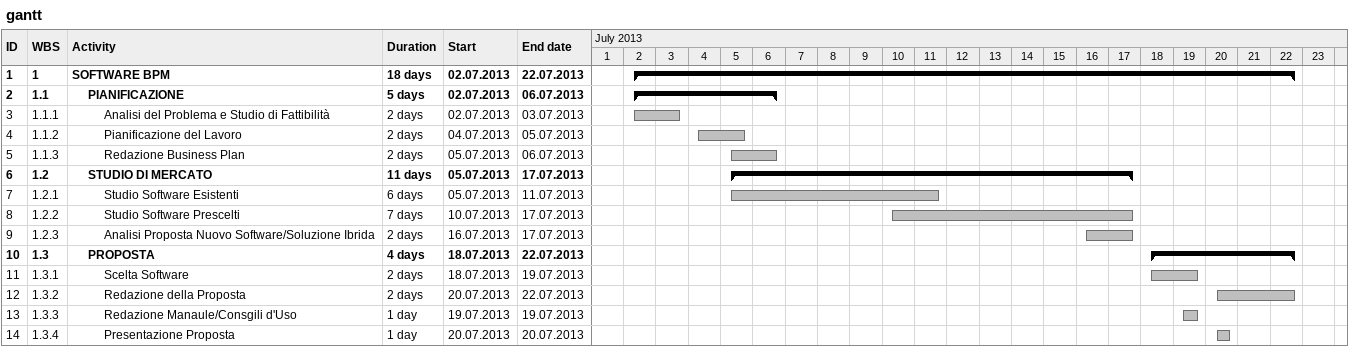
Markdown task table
gantt

| ID | WBS | Task | Duration | Start | Finish |
|---|---|---|---|---|---|
| 1 | 1 | **SOFTWARE BPM** | 18d | 2013-07-02 | 2013-07-22 |
| 2 | 1.1 | **PIANIFICAZIONE** | 5d | 2013-07-02 | 2013-07-06 |
| 3 | 1.1.1 | Analisi del Problema e Studio di Fattibilità | 2d | 2013-07-02 | 2013-07-03 |
| 4 | 1.1.2 | Pianificazione del Lavoro | 2d | 2013-07-04 | 2013-07-05 |
| 5 | 1.1.3 | Redazione Business Plan | 2d | 2013-07-05 | 2013-07-06 |
| 6 | 1.2 | **STUDIO DI MERCATO** | 11d | 2013-07-05 | 2013-07-17 |
| 7 | 1.2.1 | Studio Software Esistenti | 6d | 2013-07-05 | 2013-07-11 |
| 8 | 1.2.2 | Studio Software Prescelti | 7d | 2013-07-10 | 2013-07-17 |
| 9 | 1.2.3 | Analisi Proposta Nuovo Software/Soluzione Ibrida | 2d | 2013-07-16 | 2013-07-17 |
| 10 | 1.3 | **PROPOSTA** | 4d | 2013-07-18 | 2013-07-22 |
| 11 | 1.3.1 | Scelta Software | 2d | 2013-07-18 | 2013-07-19 |
| 12 | 1.3.2 | Redazione della Proposta | 2d | 2013-07-20 | 2013-07-22 |
| 13 | 1.3.3 | Redazione Manaule/Consgili d'Uso | 1d | 2013-07-19 | 2013-07-19 |
| 14 | 1.3.4 | Presentazione Proposta | 1d | 2013-07-20 | 2013-07-20 |
